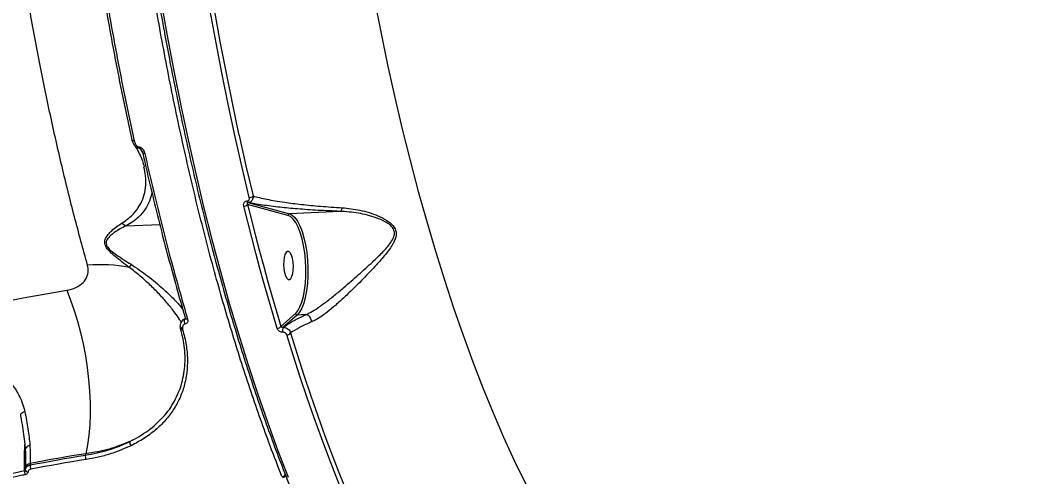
# Model space of a CAD drawing. Header units: millimetres. Extents: x -7151 to 6134, y -5040 to 5562.
# Drawn here: x -2327.2 to -2003.1, y -100.4 to 44.5 of the extents above; entities that cross this region are included whole.
import ezdxf

# ---------------------------------------------------------------- set-up
doc = ezdxf.new("R2010")
doc.units = ezdxf.units.MM
for name, color, linetype in [('DIKOM_ОБЪЕКТ', 7, 'Continuous'), ('DIKOM_РАЗМЕР_ЗОНА', 7, 'Continuous'), ('DIKOM_РАЗМЕР_ОБЪЕКТА', 7, 'Continuous')]:
    doc.layers.add(name, color=color, linetype=linetype)
doc.styles.add('style1', font='arial.ttf', dxfattribs={"width": 0.8})
doc.dimstyles.new('1-50', dxfattribs={"dimtxt": 300, "dimasz": 200, "dimexe": 100, "dimexo": 0, "dimgap": 100, "dimtad": 1, "dimtxsty": 'style1', "dimcen": 200, "dimclrd": 7, "dimclre": 7, "dimclrt": 7, "dimadec": 1, "dimazin": 2, "dimtfac": 1, "dimtmove": 0, "dimatfit": 2, "dimfxl": 0, "dimlwd": 25, "dimlwe": 18, "dimarcsym": 0})

# ---------------------------------------------------------------- blocks, each defined once
blk = doc.blocks.new('*D0')
at = {"layer": 'Defpoints', "color": 0, "transparency": 16777216}
for p in [(4133.55, 168.74), (-4567.47, -1241.13), (4133.55, -4153.12)]:
    blk.add_point(p, dxfattribs=at)
at = {"layer": 'DIKOM_РАЗМЕР_ОБЪЕКТА', "color": 7, "lineweight": 18, "transparency": 16777216}
for p, q in [((4133.55, 168.74), (4133.55, -4253.12)), ((-4567.47, -1241.13), (-4567.47, -4253.12))]:
    blk.add_line(p, q, dxfattribs=at)
at = {"layer": 'DIKOM_РАЗМЕР_ОБЪЕКТА', "color": 7, "lineweight": 25, "transparency": 16777216}
blk.add_line((-4367.47, -4153.12), (3933.55, -4153.12), dxfattribs=at)
at = {"layer": 'DIKOM_РАЗМЕР_ОБЪЕКТА', "color": 7, "transparency": 16777216}
for points in [[(-4367.47, -4119.79), (-4367.47, -4186.45), (-4567.47, -4153.12)], [(3933.55, -4119.79), (3933.55, -4186.45), (4133.55, -4153.12)]]:
    blk.add_solid(points, dxfattribs=at)
at = {"layer": 'DIKOM_РАЗМЕР_ОБЪЕКТА', "color": 7, "transparency": 16777216, "insert": (150.61, -3899.95), "char_height": 300, "attachment_point": 5, "style": 'style1'}
blk.add_mtext('8700', dxfattribs=at)
blk = doc.blocks.new('*D3')
at = {"layer": 'Defpoints', "color": 0, "transparency": 16777216}
for p in [(6133.55, 253.24), (-5802.46, -2467.19), (6133.55, -4939.78)]:
    blk.add_point(p, dxfattribs=at)
at = {"layer": 'DIKOM_РАЗМЕР_ЗОНА', "color": 7, "lineweight": 18, "transparency": 16777216}
for p, q in [((6133.55, 253.24), (6133.55, -5039.78)), ((-5802.46, -2467.19), (-5802.46, -5039.78))]:
    blk.add_line(p, q, dxfattribs=at)
at = {"layer": 'DIKOM_РАЗМЕР_ЗОНА', "color": 7, "lineweight": 25, "transparency": 16777216}
blk.add_line((-5602.46, -4939.78), (5933.55, -4939.78), dxfattribs=at)
at = {"layer": 'DIKOM_РАЗМЕР_ЗОНА', "color": 7, "transparency": 16777216}
for points in [[(-5602.46, -4906.44), (-5602.46, -4973.11), (-5802.46, -4939.78)], [(5933.55, -4906.44), (5933.55, -4973.11), (6133.55, -4939.78)]]:
    blk.add_solid(points, dxfattribs=at)
at = {"layer": 'DIKOM_РАЗМЕР_ЗОНА', "color": 7, "transparency": 16777216, "insert": (186.61, -4686.61), "char_height": 300, "attachment_point": 5, "style": 'style1'}
blk.add_mtext('11950', dxfattribs=at)

msp = doc.modelspace()

# ---------------------------------------------------------------- linework, layer by layer
at = {"layer": 'DIKOM_ОБЪЕКТ', "color": 7, "linetype": 'Continuous', "lineweight": 15}
for p, q in [((-2287.933, -2.071), (-2287.96, -1.935)), ((-2255.194, -12.807), (-2255.097, -12.803)), ((-2242.143, -17.385), (-2254.996, -13.916)), ((-2254.996, -13.916), (-2254.508, -15.881)), ((-2254.813, -13.289), (-2254.91, -13.294)), ((-2254.91, -13.294), (-2241.678, -16.866)), ((-2225.582, -16.109), (-2241.678, -16.866)), ((-2293.618, -20.744), (-2282.931, -20.242)), ((-2244.381, -52.657), (-2239.751, -48.597)), ((-2239.751, -48.597), (-2239.545, -48.394)), ((-2245.266, -49.713), (-2244.381, -52.657)), ((-2239.213, -49.053), (-2243.66, -52.953)), ((-2236.442, -48.923), (-2239.213, -49.053)), ((-2236.442, -48.923), (-2236.434, -48.923)), ((-2275.714, -53.221), (-2275.638, -53.632)), ((-2243.741, -54.518), (-2243.772, -54.52)), ((-2243.66, -52.953), (-2243.629, -52.952)), ((-2325.871, -91.142), (-2325.841, -90.218)), ((-2325.883, -92.691), (-2325.871, -91.142)), ((-2306.553, -93.579), (-2306.417, -93.104)), ((-2325.628, -96.644), (-2325.657, -97.846)), ((-2324.127, -96.23), (-2324.141, -96.682)), ((-2361.15, -106.654), (-2325.957, -98.413)), ((-2325.957, -98.413), (-2325.95, -98.166)), ((-2325.657, -97.846), (-2325.668, -98.194))]:
    msp.add_line(p, q, dxfattribs=at)
at = {"layer": 'DIKOM_ОБЪЕКТ', "color": 7, "linetype": 'Continuous', "lineweight": 15, "flags": 128}
for points in [[(-2254.449, -11.741), (-2256.721, -2.176), (-2258.913, 7.53), (-2261.021, 17.368), (-2263.045, 27.333), (-2264.984, 37.417), (-2266.836, 47.613), (-2268.599, 57.915), (-2270.273, 68.314)], [(-2268.266, 63.717), (-2267.376, 58.274), (-2265.617, 47.995), (-2263.77, 37.821), (-2261.835, 27.759), (-2259.815, 17.817), (-2257.835, 8.562)], [(-2282.618, 51.021), (-2280.603, 39.701), (-2278.482, 28.515), (-2276.255, 17.474), (-2273.925, 6.587), (-2271.494, -4.138), (-2268.964, -14.691), (-2266.337, -25.063), (-2263.615, -35.246), (-2260.8, -45.23), (-2257.895, -55.008), (-2254.902, -64.571), (-2251.824, -73.912), (-2248.663, -83.022), (-2245.423, -91.893), (-2242.105, -100.519)], [(-2214.728, 51.506), (-2212.646, 40.887), (-2210.459, 30.417), (-2208.17, 20.108), (-2205.781, 9.969), (-2203.294, 0.008), (-2200.71, -9.764), (-2198.033, -19.339), (-2195.266, -28.707), (-2192.41, -37.861), (-2189.468, -46.791), (-2186.443, -55.489), (-2183.338, -63.946), (-2180.156, -72.157), (-2176.899, -80.111), (-2173.571, -87.803), (-2170.175, -95.225), (-2166.714, -102.37), (-2163.191, -109.231), (-2159.609, -115.802)], [(-2291.759, 6.525), (-2291.764, 6.576), (-2291.742, 6.659)], [(-2291.065, 6.283), (-2291.234, 6.282), (-2291.389, 6.297), (-2291.521, 6.328), (-2291.628, 6.373), (-2291.706, 6.431), (-2291.752, 6.499), (-2291.759, 6.525)], [(-2257.835, 8.562), (-2257.711, 8), (-2255.525, -1.684), (-2253.258, -11.229)], [(-2287.667, 2.279), (-2287.846, 2.279), (-2288.006, 2.298), (-2288.143, 2.333), (-2288.25, 2.385), (-2288.324, 2.45), (-2288.362, 2.527), (-2288.364, 2.536)], [(-2245.568, -53.306), (-2246.972, -48.615), (-2248.355, -43.876), (-2249.718, -39.089), (-2251.06, -34.255), (-2252.379, -29.375), (-2253.678, -24.451), (-2254.954, -19.483), (-2256.208, -14.472)], [(-2254.508, -15.881), (-2253.745, -18.915), (-2252.471, -23.871), (-2251.176, -28.784), (-2249.859, -33.652), (-2248.521, -38.474), (-2247.162, -43.25), (-2245.782, -47.978), (-2245.266, -49.713)], [(-2241.203, -17.862), (-2241.296, -17.794), (-2242.143, -17.385)], [(-2241.678, -16.866), (-2240.805, -17.288), (-2239.948, -18.084), (-2239.128, -19.235), (-2238.364, -20.714), (-2237.673, -22.488), (-2237.073, -24.514), (-2236.576, -26.744), (-2236.195, -29.128), (-2235.939, -31.609), (-2235.812, -34.129), (-2235.819, -36.629), (-2235.96, -39.05), (-2236.23, -41.337), (-2236.624, -43.436), (-2237.132, -45.297), (-2237.743, -46.877), (-2238.442, -48.139), (-2239.213, -49.053)], [(-2239.545, -48.394), (-2239.004, -47.709), (-2238.326, -46.485), (-2237.733, -44.953), (-2237.241, -43.148), (-2236.859, -41.113), (-2236.597, -38.895), (-2236.461, -36.547), (-2236.454, -34.123), (-2236.577, -31.68), (-2236.825, -29.274), (-2237.195, -26.963), (-2237.677, -24.8), (-2238.259, -22.836), (-2238.929, -21.116), (-2239.67, -19.682), (-2240.465, -18.566), (-2241.203, -17.862)], [(-2242.328, -28.83), (-2242.743, -29.14), (-2243.096, -29.787), (-2243.36, -30.719), (-2243.512, -31.86), (-2243.541, -33.118), (-2243.443, -34.391), (-2243.227, -35.575), (-2242.911, -36.576), (-2242.52, -37.312), (-2242.086, -37.723), (-2241.643, -37.775), (-2241.229, -37.466), (-2240.875, -36.819), (-2240.612, -35.887), (-2240.459, -34.746), (-2240.431, -33.488), (-2240.529, -32.215), (-2240.744, -31.03), (-2241.06, -30.029), (-2241.451, -29.294), (-2241.886, -28.883), (-2242.328, -28.83)], [(-2495.799, -104.399), (-2483.673, -97.815), (-2471.371, -91.538), (-2458.899, -85.571), (-2446.264, -79.917), (-2433.474, -74.579), (-2420.534, -69.561), (-2407.452, -64.864), (-2394.236, -60.492), (-2380.891, -56.447), (-2367.427, -52.732), (-2353.851, -49.347), (-2340.169, -46.296), (-2326.389, -43.58), (-2312.519, -41.2)], [(-2312.519, -41.2), (-2311.276, -44.282), (-2310.121, -47.559), (-2309.063, -51), (-2308.113, -54.574), (-2307.279, -58.249), (-2306.57, -61.992), (-2305.99, -65.767), (-2305.547, -69.54), (-2305.243, -73.278), (-2305.081, -76.946), (-2305.064, -80.51), (-2305.191, -83.939), (-2305.46, -87.2), (-2305.87, -90.265), (-2306.417, -93.104)], [(-2274.841, -51.885), (-2274.942, -51.641), (-2275.015, -51.369), (-2275.055, -51.09), (-2275.058, -50.827), (-2275.023, -50.601), (-2274.954, -50.431), (-2274.857, -50.33), (-2274.796, -50.308)], [(-2275.714, -53.221), (-2275.908, -53.187), (-2276.084, -53.129), (-2276.234, -53.048), (-2276.351, -52.95), (-2276.43, -52.837), (-2276.468, -52.715), (-2276.47, -52.693)], [(-2276.354, -53.322), (-2276.369, -53.236), (-2276.369, -53.202)], [(-2275.638, -53.632), (-2275.808, -53.63), (-2275.963, -53.608), (-2276.1, -53.566), (-2276.212, -53.505), (-2276.296, -53.428), (-2276.349, -53.337), (-2276.354, -53.322)], [(-2241.345, -54.739), (-2239.235, -61.495), (-2237.082, -68.14), (-2234.887, -74.672), (-2232.651, -81.088), (-2230.376, -87.386), (-2228.061, -93.561), (-2225.708, -99.613), (-2223.318, -105.539)], [(-2224.443, -106.26), (-2226.838, -100.321), (-2229.196, -94.256), (-2231.516, -88.067), (-2233.797, -81.756), (-2236.038, -75.325), (-2238.237, -68.779), (-2240.395, -62.119), (-2242.509, -55.348)], [(-2325.799, -79.784), (-2326.204, -79.94), (-2326.558, -80.114), (-2326.846, -80.299), (-2327.059, -80.489), (-2327.188, -80.677), (-2327.229, -80.856), (-2327.223, -80.908)], [(-2324.214, -90.426), (-2324.595, -90.574), (-2324.934, -90.757), (-2325.219, -90.972), (-2325.442, -91.21), (-2325.595, -91.466), (-2325.675, -91.73), (-2325.685, -91.946)], [(-2324.141, -96.682), (-2321.951, -96.262), (-2319.758, -95.851), (-2317.564, -95.449), (-2315.366, -95.057), (-2313.167, -94.673), (-2310.964, -94.299), (-2308.76, -93.934), (-2306.553, -93.579)], [(-2306.417, -93.104), (-2308.639, -93.462), (-2310.859, -93.83), (-2313.076, -94.207), (-2315.291, -94.593), (-2317.504, -94.988), (-2319.714, -95.393), (-2321.921, -95.807), (-2324.127, -96.23)], [(-2306.367, -94.949), (-2308.569, -95.304), (-2310.768, -95.668), (-2312.965, -96.041), (-2315.16, -96.424), (-2317.353, -96.815), (-2319.543, -97.216), (-2321.73, -97.626), (-2323.915, -98.045)]]:
    msp.add_lwpolyline(points, dxfattribs=at)
at = {"layer": 'DIKOM_ОБЪЕКТ', "color": 7, "linetype": 'Continuous', "lineweight": 15}
for centre, radius, start, end in [((-2288.272, 4.385), 1.166, 181.33688, 204.19172), ((-2254.545, -12.755), 0.651, 184.63313, 235.94671), ((-2254.446, -12.749), 0.653, 184.72511, 235.85473), ((-2254.448, -10.103), 1.639, 269.98276, 316.59199), ((-2256.187, -12.918), 1.554, 269.22978, 320.05382), ((-2241.636, -17.371), 0.507, 94.76577, 181.62686), ((-2302.002, -84.063), 51.008, 79.37889, 94.34143), ((-2285.696, -37.153), 7.62, 146.43856, 154.96798), ((-2274.236, -49.614), 0.648, 208.5208, 283.18706), ((-2245.56, -51.911), 1.395, 269.66154, 327.6421), ((-2241.962, -53.862), 1.926, 151.84466, 199.97233), ((-2241.931, -53.861), 1.926, 151.84499, 199.97204), ((-2242.52, -53.91), 1.438, 270.42741, 324.78445), ((-2290.955, -89.458), 1.538, 172.72271, 225.61114), ((-2326.029, -92.235), 0.478, 287.73247, 320.09707), ((-2304.254, -93.964), 2.331, 170.4917, 205.00371), ((-2323.759, -98.111), 1.916, 101.05098, 172.04076), ((-2321.873, -97.007), 2.291, 171.84128, 206.94463), ((-2323.796, -98.709), 2.181, 172.2007, 209.20192), ((-2326.034, -97.795), 0.38, 282.80574, 352.39622), ((-2324.833, -98.068), 0.845, 188.5827, 270.23851), ((-2244.087, -99.103), 1.272, 270.69542, 336.22776), ((-2243.862, -99.66), 1, 272.79412, 343.65872)]:
    msp.add_arc(centre, radius, start, end, dxfattribs=at)
for points, knots in [([(-2244.072, -100.375), (-2245.322, -97.147), (-2248.691, -88.452), (-2253.946, -73.541), (-2259.745, -55.484), (-2265.276, -36.45), (-2270.509, -16.481), (-2275.419, 4.38), (-2279.899, 25.673), (-2283.942, 47.313), (-2287.554, 69.213), (-2290.791, 91.728), (-2293.629, 114.806), (-2296.046, 138.379), (-2297.988, 161.928), (-2299.462, 185.372), (-2300.481, 208.635), (-2301.062, 232.096), (-2301.183, 255.681), (-2300.834, 279.308), (-2300.021, 302.458), (-2298.759, 325.063), (-2297.071, 347.066), (-2294.929, 368.828), (-2292.32, 390.26), (-2289.244, 411.278), (-2285.768, 431.42), (-2281.912, 450.636), (-2277.707, 468.9), (-2273.083, 486.509), (-2268.039, 503.372), (-2262.583, 519.411), (-2257.078, 533.643), (-2251.598, 546.2), (-2246.206, 557.236), (-2240.582, 567.477), (-2234.742, 576.882), (-2228.745, 585.354), (-2222.625, 592.856), (-2217.058, 598.774), (-2213.482, 601.967), (-2212.025, 603.267)], [0, 0, 0, 0, 0.01565217, 0.04216818, 0.0687043, 0.09522033, 0.12250635, 0.14981455, 0.17710072, 0.20361656, 0.23015287, 0.25666872, 0.28395485, 0.31126311, 0.33854917, 0.36506506, 0.39160135, 0.41811723, 0.44540327, 0.47271161, 0.49999766, 0.52651351, 0.55304981, 0.57956564, 0.60685174, 0.63416006, 0.66144602, 0.68796205, 0.71449824, 0.74101391, 0.7683, 0.79560846, 0.82289432, 0.8459724, 0.86907749, 0.89218274, 0.91550668, 0.93883092, 0.96156416, 0.98434866, 1, 1, 1, 1]), ([(-2305.863, -33.201), (-2307.273, -28.108), (-2310.094, -17.914), (-2314.034, -1.964), (-2317.745, 14.418), (-2321.247, 31.468), (-2324.519, 49.163), (-2327.541, 67.482), (-2330.263, 86.133), (-2332.755, 105.694), (-2334.967, 126.174), (-2336.855, 147.549), (-2338.349, 169.11), (-2339.438, 190.755), (-2340.119, 212.381), (-2340.381, 233.898), (-2340.221, 255.267), (-2339.644, 276.456), (-2338.656, 297.424), (-2337.263, 318.072), (-2335.468, 338.304), (-2333.276, 358.037), (-2330.681, 377.228), (-2327.699, 395.857), (-2324.337, 413.886), (-2320.614, 431.232), (-2316.544, 447.813), (-2312.054, 463.862), (-2307.13, 479.278), (-2301.772, 493.979), (-2296.081, 507.655), (-2290.065, 520.213), (-2283.772, 531.727), (-2279.354, 538.393), (-2277.146, 541.725)], [0, 0, 0, 0, 0.0277666, 0.0555663, 0.0833659, 0.1111325, 0.1400375, 0.1689801, 0.1979228, 0.2268278, 0.2586375, 0.2905482, 0.3225102, 0.3544718, 0.386382, 0.4181914, 0.4498954, 0.4817, 0.5135556, 0.545411, 0.5772152, 0.6089191, 0.6405475, 0.6722758, 0.7040552, 0.7358343, 0.7675625, 0.7991908, 0.8325939, 0.8660263, 0.8994294, 0.932943, 0.9664865, 1, 1, 1, 1]), ([(-2291.468, 107.517), (-2291.432, 107.2), (-2290.964, 103.132), (-2289.97, 95.379), (-2288.478, 84.273), (-2286.872, 73.261), (-2285.173, 62.34), (-2283.366, 51.534), (-2281.99, 43.655), (-2281.189, 39.419), (-2281.055, 38.708)], [0, 0, 0, 0, 0.0134529, 0.1725218, 0.3315933, 0.4906677, 0.6497433, 0.8088211, 0.9679034, 1, 1, 1, 1]), ([(-2291.742, 6.659), (-2292.869, 11.933), (-2295.122, 22.48), (-2298.229, 38.751), (-2301.147, 55.308), (-2302.896, 66.591), (-2303.771, 72.232)], [0, 0, 0, 0, 0.24910019, 0.49820109, 0.74909975, 1, 1, 1, 1]), ([(-2303.127, 71.996), (-2302.256, 66.383), (-2300.515, 55.156), (-2297.598, 38.601), (-2294.479, 22.252), (-2292.203, 11.606), (-2291.065, 6.283)], [0, 0, 0, 0, 0.2490995, 0.498199, 0.7490989, 1, 1, 1, 1]), ([(-2281.055, 38.708), (-2280.528, 35.887), (-2279.342, 29.532), (-2277.884, 22.182), (-2276.931, 17.692), (-2276.707, 16.638)], [0, 0, 0, 0, 0.3791689, 0.8541901, 1, 1, 1, 1]), ([(-2276.707, 16.638), (-2276.207, 14.248), (-2274.986, 8.41), (-2272.938, -0.714), (-2270.579, -10.745), (-2268.13, -20.614), (-2265.596, -30.318), (-2262.977, -39.848), (-2260.277, -49.199), (-2257.496, -58.363), (-2254.637, -67.333), (-2251.703, -76.102), (-2248.695, -84.664), (-2245.615, -93.013), (-2242.467, -101.141), (-2239.25, -109.044), (-2235.97, -116.715), (-2232.627, -124.148), (-2229.224, -131.338), (-2225.765, -138.28), (-2222.25, -144.967), (-2218.683, -151.396), (-2215.066, -157.562), (-2211.401, -163.459), (-2207.693, -169.084), (-2203.941, -174.428), (-2200.71, -178.758), (-2198.725, -181.257), (-2198.014, -182.152)], [0, 0, 0, 0, 0.0274277, 0.0670045, 0.1065822, 0.1461612, 0.1857419, 0.2253238, 0.2649076, 0.3044929, 0.3440801, 0.3836692, 0.4232611, 0.4628551, 0.5024513, 0.5420509, 0.5816533, 0.6212588, 0.6608676, 0.7004803, 0.7400964, 0.7797171, 0.8193421, 0.8589707, 0.8986034, 0.9382407, 0.9778811, 1, 1, 1, 1]), ([(-2291.748, 6.528), (-2291.728, 6.429), (-2291.644, 6.005), (-2291.442, 5.482), (-2291.162, 5.126), (-2291.097, 5.044)], [0, 0, 0, 0, 0.1910622, 0.8133638, 1, 1, 1, 1]), ([(-2289.335, 3.907), (-2289.415, 3.916), (-2289.675, 3.945), (-2290.15, 4.118), (-2290.695, 4.486), (-2290.971, 4.859), (-2291.104, 5.039)], [0, 0, 0, 0, 0.1145126, 0.3713086, 0.6972372, 1, 1, 1, 1]), ([(-2291.091, 5.074), (-2290.88, 4.771), (-2290.18, 3.765), (-2289.293, 2.062), (-2288.411, 0.019), (-2288.065, -1.309), (-2287.898, -1.95)], [0, 0, 0, 0, 0.1263126, 0.4189595, 0.7195914, 1, 1, 1, 1]), ([(-2291.065, 6.283), (-2290.954, 5.922), (-2290.79, 5.388), (-2290.324, 4.8), (-2289.952, 4.509), (-2289.646, 4.384), (-2289.485, 4.364), (-2289.437, 4.358)], [0, 0, 0, 0, 0.4385649, 0.6487147, 0.819269, 0.9452562, 1, 1, 1, 1]), ([(-2289.437, 4.358), (-2289.383, 4.351), (-2289.212, 4.329), (-2288.884, 4.19), (-2288.474, 3.87), (-2287.969, 3.232), (-2287.787, 2.657), (-2287.667, 2.279)], [0, 0, 0, 0, 0.0556161, 0.1784733, 0.3496034, 0.5729291, 1, 1, 1, 1]), ([(-2288.466, 2.808), (-2288.542, 2.904), (-2288.83, 3.268), (-2289.12, 3.636), (-2289.335, 3.907)], [0, 0, 0, 0, 0.2615132, 1, 1, 1, 1]), ([(-2288.832, 3.506), (-2288.864, 3.548), (-2288.946, 3.654), (-2289.091, 3.786), (-2289.237, 3.883), (-2289.315, 3.902), (-2289.335, 3.907)], [0, 0, 0, 0, 0.2704615, 0.6893623, 0.9190076, 1, 1, 1, 1]), ([(-2288.831, 3.508), (-2288.818, 3.494), (-2288.681, 3.35), (-2288.5, 3.011), (-2288.425, 2.694), (-2288.385, 2.529)], [0, 0, 0, 0, 0.0486043, 0.5053396, 1, 1, 1, 1]), ([(-2288.353, 2.545), (-2288.176, 1.741), (-2287.247, -2.48), (-2285.479, -9.963), (-2283.048, -19.876), (-2280.533, -29.589), (-2277.93, -39.104), (-2276.016, -45.877), (-2274.945, -49.425), (-2274.796, -49.92)], [0, 0, 0, 0, 0.04378601, 0.22985075, 0.41548933, 0.60048688, 0.78505367, 0.97002067, 1, 1, 1, 1]), ([(-2287.667, 2.279), (-2287.535, 1.692), (-2286.873, -1.247), (-2285.121, -8.839), (-2282.315, -20.331), (-2278.491, -35), (-2275.664, -44.789), (-2274.088, -50.245)], [0, 0, 0, 0, 0.03215893, 0.16079262, 0.4182844, 0.67577416, 1, 1, 1, 1]), ([(-2294.897, -19.786), (-2294.2, -19.326), (-2292.805, -18.405), (-2290.895, -16.565), (-2289.206, -14.281), (-2287.993, -11.526), (-2287.317, -8.35), (-2287.222, -5.193), (-2287.729, -2.966), (-2287.933, -2.071)], [0, 0, 0, 0, 0.0958589, 0.1917852, 0.3454915, 0.4997231, 0.6537383, 0.8610038, 1, 1, 1, 1]), ([(-2285.424, -10.124), (-2285.631, -11.031), (-2286.046, -12.854), (-2287.439, -15.481), (-2289.288, -17.665), (-2291.368, -19.424), (-2292.868, -20.304), (-2293.618, -20.744)], [0, 0, 0, 0, 0.2336084, 0.4694026, 0.7043624, 0.8522238, 1, 1, 1, 1]), ([(-2256.208, -14.472), (-2256.215, -14.442), (-2256.264, -14.225), (-2256.279, -13.848), (-2256.147, -13.405), (-2255.91, -13.086), (-2255.593, -12.867), (-2255.327, -12.827), (-2255.194, -12.807)], [0, 0, 0, 0, 0.0392053, 0.2872287, 0.4951766, 0.6710197, 0.8352926, 1, 1, 1, 1]), ([(-2255.097, -12.803), (-2255.01, -12.79), (-2254.838, -12.765), (-2254.633, -12.625), (-2254.484, -12.42), (-2254.404, -12.14), (-2254.411, -11.901), (-2254.444, -11.762), (-2254.449, -11.741)], [0, 0, 0, 0, 0.1673806, 0.3344641, 0.5090645, 0.7130197, 0.9576988, 1, 1, 1, 1]), ([(-2253.258, -11.229), (-2253.254, -11.268), (-2253.229, -11.539), (-2253.278, -12.011), (-2253.515, -12.553), (-2253.864, -12.947), (-2254.3, -13.215), (-2254.641, -13.265), (-2254.813, -13.289)], [0, 0, 0, 0, 0.0391342, 0.2683264, 0.4663652, 0.643626, 0.8199685, 1, 1, 1, 1]), ([(-2253.258, -11.229), (-2251.891, -11.579), (-2249.824, -12.108), (-2246.234, -12.759), (-2242.664, -13.319), (-2237.965, -13.919), (-2232.886, -14.411), (-2228.465, -14.752), (-2226.099, -14.893), (-2224.916, -14.964)], [0, 0, 0, 0, 0.2227142, 0.3367316, 0.4507461, 0.6310091, 0.8132813, 0.9066504, 1, 1, 1, 1]), ([(-2254.91, -13.294), (-2254.933, -13.297), (-2254.979, -13.302), (-2255.054, -13.335), (-2255.115, -13.406), (-2255.141, -13.525), (-2255.115, -13.688), (-2255.053, -13.824), (-2255.003, -13.904), (-2254.996, -13.916)], [0, 0, 0, 0, 0.0553371, 0.1100315, 0.2437778, 0.4176127, 0.6518257, 0.9518488, 1, 1, 1, 1]), ([(-2225.579, -16.109), (-2227.958, -16.011), (-2232.778, -15.813), (-2239.126, -15.368), (-2244.01, -14.912), (-2247.627, -14.487), (-2250.318, -14.113), (-2252.757, -13.715), (-2254.127, -13.431), (-2254.813, -13.289)], [0, 0, 0, 0, 0.18520432, 0.37521556, 0.5580237, 0.66727355, 0.77652134, 0.8882608, 1, 1, 1, 1]), ([(-2236.434, -48.923), (-2236.434, -48.923), (-2235.922, -48.699), (-2234.725, -48.099), (-2232.663, -46.813), (-2230.133, -44.99), (-2227.341, -42.789), (-2223.774, -39.802), (-2219.643, -36.225), (-2215.562, -32.491), (-2212.07, -29.196), (-2210.125, -26.991), (-2208.897, -25.152), (-2208.297, -23.955), (-2208.252, -22.416), (-2208.843, -21.239), (-2209.817, -20.302), (-2210.66, -19.748), (-2212.033, -18.971), (-2214.908, -17.775), (-2219.76, -16.498), (-2223.64, -16.239), (-2225.582, -16.109)], [0, 0, 0, 0, 0.0000226, 0.0363133, 0.0868644, 0.1374762, 0.2000267, 0.2626557, 0.3615614, 0.4606184, 0.5321629, 0.6034416, 0.614095, 0.6530685, 0.6771819, 0.7012022, 0.7242257, 0.7473974, 0.7523209, 0.8038382, 0.9018782, 1, 1, 1, 1]), ([(-2224.916, -14.964), (-2223.024, -15.16), (-2219.191, -15.557), (-2214.378, -17.056), (-2211.153, -18.644), (-2209.444, -19.88), (-2208.371, -21.011), (-2207.739, -22.367), (-2207.702, -24.061), (-2208.225, -25.414), (-2209.314, -27.43), (-2211.125, -29.841), (-2214.33, -33.493), (-2218.227, -37.581), (-2222.151, -41.482), (-2225.618, -44.726), (-2228.327, -47.084), (-2230.829, -49.024), (-2232.875, -50.388), (-2234.092, -50.972), (-2234.602, -51.216)], [0, 0, 0, 0, 0.0952121, 0.1929604, 0.2447992, 0.2710705, 0.2981698, 0.3242889, 0.3503877, 0.3910744, 0.4019423, 0.4719628, 0.5438101, 0.6393966, 0.7378522, 0.798856, 0.8613644, 0.9113773, 0.9628409, 1, 1, 1, 1]), ([(-2225.582, -16.109), (-2225.581, -16.109), (-2225.58, -16.109), (-2225.579, -16.109), (-2225.579, -16.109), (-2225.579, -16.109)], [0, 0, 0, 0, 0.43751724, 0.76426924, 1, 1, 1, 1]), ([(-2224.916, -14.964), (-2224.93, -15.03), (-2224.979, -15.244), (-2225.105, -15.608), (-2225.315, -15.977), (-2225.491, -16.065), (-2225.579, -16.109)], [0, 0, 0, 0, 0.1074028, 0.3494139, 0.6746457, 1, 1, 1, 1]), ([(-2292.6, -33.929), (-2294.115, -32.789), (-2296.211, -31.213), (-2298.659, -29.115), (-2299.781, -27.867), (-2300.344, -26.77), (-2300.48, -25.735), (-2300.136, -24.56), (-2299.311, -23.378), (-2297.548, -21.56), (-2296.021, -20.538), (-2294.897, -19.786)], [0, 0, 0, 0, 0.2311307, 0.3196855, 0.3914211, 0.4367129, 0.4822449, 0.5456878, 0.6388369, 0.7342121, 1, 1, 1, 1]), ([(-2293.631, -20.743), (-2293.633, -20.744), (-2294.878, -21.323), (-2296.608, -22.249), (-2298.619, -23.805), (-2299.581, -24.811), (-2300.045, -25.845), (-2299.964, -26.762), (-2299.405, -27.732), (-2298.263, -28.804), (-2295.748, -30.617), (-2293.606, -31.961), (-2292.046, -32.941)], [0, 0, 0, 0, 0.000315, 0.2742381, 0.3682395, 0.4635013, 0.5235087, 0.5648318, 0.6061503, 0.6747003, 0.7629853, 1, 1, 1, 1]), ([(-2293.631, -20.743), (-2293.866, -20.636), (-2294.299, -20.439), (-2294.7, -20.043), (-2294.87, -19.821), (-2294.897, -19.786)], [0, 0, 0, 0, 0.499389, 0.9205781, 1, 1, 1, 1]), ([(-2293.618, -20.744), (-2293.619, -20.744), (-2293.623, -20.745), (-2293.628, -20.744), (-2293.63, -20.743), (-2293.631, -20.743)], [0, 0, 0, 0, 0.393721, 0.7759228, 1, 1, 1, 1]), ([(-2312.519, -41.2), (-2311.499, -40.956), (-2309.482, -40.474), (-2307.19, -38.838), (-2305.792, -36.704), (-2305.518, -34.695), (-2305.788, -33.525), (-2305.863, -33.201)], [0, 0, 0, 0, 0.238535, 0.4713425, 0.6968076, 0.9159978, 1, 1, 1, 1]), ([(-2276.114, -51.244), (-2276.276, -50.98), (-2276.779, -50.164), (-2278.148, -48.224), (-2280.256, -45.534), (-2282.914, -42.517), (-2285.895, -39.533), (-2289.097, -36.648), (-2291.434, -34.834), (-2292.6, -33.929)], [0, 0, 0, 0, 0.06469074, 0.200568, 0.36576384, 0.53112637, 0.68710989, 0.84378387, 1, 1, 1, 1]), ([(-2292.046, -32.941), (-2290.249, -34.152), (-2286.61, -36.606), (-2282.31, -40.234), (-2278.967, -43.423), (-2276.88, -45.62), (-2275.922, -46.738), (-2275.631, -47.078)], [0, 0, 0, 0, 0.2668289, 0.5405348, 0.7266542, 0.91698, 1, 1, 1, 1]), ([(-2239.751, -48.597), (-2239.749, -48.61), (-2239.743, -48.645), (-2239.717, -48.733), (-2239.65, -48.852), (-2239.526, -48.969), (-2239.374, -49.045), (-2239.267, -49.051), (-2239.213, -49.053)], [0, 0, 0, 0, 0.0536683, 0.1413989, 0.3561618, 0.5703911, 0.7853026, 1, 1, 1, 1]), ([(-2274.8, -50.31), (-2274.803, -50.31), (-2275.072, -50.334), (-2275.547, -50.583), (-2276.091, -51.094), (-2276.4, -51.765), (-2276.515, -52.317), (-2276.459, -52.629), (-2276.448, -52.692)], [0, 0, 0, 0, 0.00312016, 0.23955847, 0.46673898, 0.69454442, 0.93899173, 1, 1, 1, 1]), ([(-2274.789, -50.305), (-2274.789, -50.305), (-2274.788, -50.305), (-2274.792, -50.309), (-2274.83, -50.313), (-2274.853, -50.312), (-2274.858, -50.312)], [0, 0, 0, 0, 0.1292403, 0.6490436, 0.9323549, 1, 1, 1, 1]), ([(-2274.088, -50.245), (-2274.073, -50.303), (-2274, -50.576), (-2273.995, -51.023), (-2274.182, -51.471), (-2274.467, -51.763), (-2274.716, -51.844), (-2274.841, -51.885)], [0, 0, 0, 0, 0.0843753, 0.4026586, 0.6518066, 0.8254342, 1, 1, 1, 1]), ([(-2274.821, -49.929), (-2274.797, -50.008), (-2274.739, -50.195), (-2274.795, -50.308), (-2274.791, -50.304), (-2274.791, -50.303)], [0, 0, 0, 0, 0.3684454, 0.8677126, 1, 1, 1, 1]), ([(-2243.629, -52.952), (-2242.68, -52.299), (-2240.88, -51.06), (-2238.201, -49.714), (-2236.682, -49.031), (-2236.442, -48.923)], [0, 0, 0, 0, 0.48433316, 0.91853504, 1, 1, 1, 1]), ([(-2234.602, -51.216), (-2234.835, -51.315), (-2236.295, -51.932), (-2238.784, -53.11), (-2240.48, -54.189), (-2241.345, -54.739)], [0, 0, 0, 0, 0.0849914, 0.5334645, 1, 1, 1, 1]), ([(-2234.602, -51.216), (-2234.603, -51.189), (-2234.613, -50.965), (-2234.702, -50.514), (-2234.981, -49.906), (-2235.4, -49.393), (-2235.907, -49.027), (-2236.259, -48.958), (-2236.434, -48.923)], [0, 0, 0, 0, 0.0259786, 0.2095888, 0.4071966, 0.6048014, 0.8024347, 1, 1, 1, 1]), ([(-2275.638, -53.632), (-2275.217, -55.278), (-2274.408, -58.445), (-2274.037, -63.044), (-2274.238, -67.391), (-2275.053, -71.565), (-2276.487, -75.512), (-2278.508, -79.198), (-2281.091, -82.587), (-2284.236, -85.626), (-2287.848, -88.336), (-2290.638, -89.817), (-2292.03, -90.557)], [0, 0, 0, 0, 0.1070821, 0.2059724, 0.3051842, 0.4040779, 0.5033374, 0.6029149, 0.7021772, 0.8013447, 0.9008341, 1, 1, 1, 1]), ([(-2282.475, -82.051), (-2282.258, -81.837), (-2280.544, -80.145), (-2278.653, -77.311), (-2276.857, -73.619), (-2275.528, -69.73), (-2274.855, -65.592), (-2274.869, -61.292), (-2275.242, -57.482), (-2275.944, -54.738), (-2276.356, -53.128)], [0, 0, 0, 0, 0.0294285, 0.2324883, 0.3370829, 0.441683, 0.643802, 0.7479324, 0.8520596, 1, 1, 1, 1]), ([(-2276.477, -52.535), (-2276.473, -52.68), (-2276.466, -52.944), (-2276.367, -53.196), (-2276.322, -53.309)], [0, 0, 0, 0, 0.5495261, 1, 1, 1, 1]), ([(-2274.841, -51.885), (-2274.97, -51.927), (-2275.227, -52.012), (-2275.528, -52.32), (-2275.712, -52.73), (-2275.713, -53.065), (-2275.714, -53.221)], [0, 0, 0, 0, 0.2096214, 0.4181411, 0.729852, 1, 1, 1, 1]), ([(-2243.772, -54.52), (-2243.843, -54.52), (-2244.078, -54.521), (-2244.504, -54.417), (-2244.985, -54.148), (-2245.378, -53.76), (-2245.504, -53.457), (-2245.568, -53.306)], [0, 0, 0, 0, 0.0932043, 0.3039154, 0.530228, 0.7652189, 1, 1, 1, 1]), ([(-2244.381, -52.657), (-2244.346, -52.695), (-2244.277, -52.767), (-2244.115, -52.861), (-2243.944, -52.922), (-2243.812, -52.947), (-2243.726, -52.954), (-2243.684, -52.954), (-2243.66, -52.953)], [0, 0, 0, 0, 0.268608, 0.5227165, 0.742374, 0.8691479, 0.9242832, 1, 1, 1, 1]), ([(-2242.509, -55.348), (-2242.553, -55.246), (-2242.641, -55.041), (-2242.909, -54.776), (-2243.239, -54.59), (-2243.532, -54.517), (-2243.692, -54.518), (-2243.741, -54.518)], [0, 0, 0, 0, 0.2337922, 0.4673786, 0.6955463, 0.9087901, 1, 1, 1, 1]), ([(-2243.629, -52.952), (-2243.534, -52.952), (-2243.22, -52.954), (-2242.659, -53.112), (-2242.04, -53.512), (-2241.55, -54.082), (-2241.413, -54.52), (-2241.345, -54.739)], [0, 0, 0, 0, 0.0941436, 0.3122764, 0.541114, 0.7714141, 1, 1, 1, 1]), ([(-2359.774, -85.933), (-2359.62, -84.445), (-2359.305, -81.411), (-2358.255, -77.012), (-2356.882, -72.86), (-2355.395, -69.578), (-2353.844, -67.003), (-2352.473, -65.243), (-2351.004, -63.844), (-2349.183, -62.601), (-2346.682, -61.737), (-2343.843, -61.782), (-2341.307, -62.413), (-2338.612, -63.531), (-2335.606, -65.375), (-2332.472, -68.037), (-2329.706, -71.181), (-2327.742, -74.305), (-2326.444, -77.213), (-2326.015, -78.922), (-2325.799, -79.784)], [0, 0, 0, 0, 0.0741122, 0.15103548, 0.22059865, 0.29172789, 0.33433434, 0.37754828, 0.41005998, 0.44326212, 0.49625113, 0.54908206, 0.58853774, 0.62897797, 0.6961137, 0.76500588, 0.83543395, 0.90762983, 0.95343721, 1, 1, 1, 1]), ([(-2327.225, -80.908), (-2327.196, -81.054), (-2326.944, -82.309), (-2326.547, -84.616), (-2326.095, -87.752), (-2325.818, -90.192), (-2325.724, -91.532), (-2325.696, -91.93)], [0, 0, 0, 0, 0.0370454, 0.3182313, 0.5996264, 0.8809919, 1, 1, 1, 1]), ([(-2325.799, -79.784), (-2325.446, -81.631), (-2324.732, -85.37), (-2324.388, -88.728), (-2324.214, -90.426)], [0, 0, 0, 0, 0.4942469, 1, 1, 1, 1]), ([(-2292.48, -89.263), (-2290.484, -88.166), (-2287.459, -86.504), (-2284.296, -83.944), (-2283.011, -82.609), (-2282.475, -82.051)], [0, 0, 0, 0, 0.5304934, 0.80367, 1, 1, 1, 1]), ([(-2324.214, -90.426), (-2324.153, -92.216), (-2324.084, -94.245), (-2324.122, -96.021), (-2324.127, -96.23)], [0, 0, 0, 0, 0.882139, 1, 1, 1, 1]), ([(-2306.553, -93.579), (-2304.077, -93.087), (-2300.327, -92.344), (-2295.727, -90.746), (-2293.562, -89.757), (-2292.48, -89.263)], [0, 0, 0, 0, 0.4928043, 0.7464117, 1, 1, 1, 1]), ([(-2292.48, -89.263), (-2294.601, -90.116), (-2297.814, -91.409), (-2302.604, -92.539), (-2305.146, -92.916), (-2306.417, -93.104)], [0, 0, 0, 0, 0.4927894, 0.7463971, 1, 1, 1, 1]), ([(-2292.03, -90.557), (-2294.212, -91.5), (-2297.516, -92.928), (-2302.443, -94.242), (-2305.059, -94.713), (-2306.367, -94.949)], [0, 0, 0, 0, 0.4927579, 0.7463764, 1, 1, 1, 1]), ([(-2325.95, -98.166), (-2325.935, -97.68), (-2325.88, -95.844), (-2325.882, -94.027), (-2325.883, -92.691)], [0, 0, 0, 0, 0.264697, 1, 1, 1, 1]), ([(-2325.686, -91.945), (-2325.643, -92.758), (-2325.552, -94.495), (-2325.605, -96.116), (-2325.633, -96.979)], [0, 0, 0, 0, 0.4677735, 1, 1, 1, 1]), ([(-2325.668, -98.194), (-2325.661, -98.118), (-2325.635, -97.84), (-2325.409, -97.388), (-2324.888, -96.922), (-2324.39, -96.762), (-2324.141, -96.682)], [0, 0, 0, 0, 0.110605, 0.4063726, 0.7035218, 1, 1, 1, 1]), ([(-2325.7, -99.773), (-2326.299, -99.906), (-2329.295, -100.575), (-2340.997, -103.218), (-2352.134, -105.902), (-2360.865, -108.007)], [0, 0, 0, 0, 0.0512326, 0.2561279, 1, 1, 1, 1]), ([(-2325.957, -98.413), (-2325.909, -98.408), (-2325.813, -98.397), (-2325.713, -98.33), (-2325.674, -98.254), (-2325.669, -98.205), (-2325.668, -98.194)], [0, 0, 0, 0, 0.3129797, 0.6195843, 0.9169132, 1, 1, 1, 1]), ([(-2324.829, -98.913), (-2324.832, -98.947), (-2324.844, -99.102), (-2324.962, -99.361), (-2325.261, -99.635), (-2325.554, -99.727), (-2325.7, -99.773)], [0, 0, 0, 0, 0.0855862, 0.3894076, 0.6949196, 1, 1, 1, 1]), ([(-2323.915, -98.045), (-2324.064, -98.087), (-2324.362, -98.171), (-2324.674, -98.437), (-2324.809, -98.702), (-2324.825, -98.868), (-2324.829, -98.913)], [0, 0, 0, 0, 0.296832, 0.59407074, 0.88948486, 1, 1, 1, 1])]:
    msp.add_open_spline(points, degree=3, knots=knots, dxfattribs=at)

# ---------------------------------------------------------------- dimensions: what is measured, and where the dimension line sits
at = {"layer": 'DIKOM_РАЗМЕР_ЗОНА'}
dim = msp.add_linear_dim(base=(6133.546, -4939.778), p1=(-5802.455, -2467.185), p2=(6133.546, 253.243), text='11950', dimstyle='1-50', dxfattribs=at)
dim.commit()
dim.dimension.update_dxf_attribs({"geometry": '*D3', "text_midpoint": (186.606, -4939.778), "dimtype": 160})
at = {"layer": 'DIKOM_РАЗМЕР_ОБЪЕКТА'}
dim = msp.add_linear_dim(base=(4133.546, -4153.121), p1=(-4567.472, -1241.128), p2=(4133.546, 168.743), text='8700', dimstyle='1-50', dxfattribs=at)
dim.commit()
dim.dimension.update_dxf_attribs({"geometry": '*D0', "text_midpoint": (150.606, -4153.121), "dimtype": 160})

doc.saveas('drawing.dxf')
